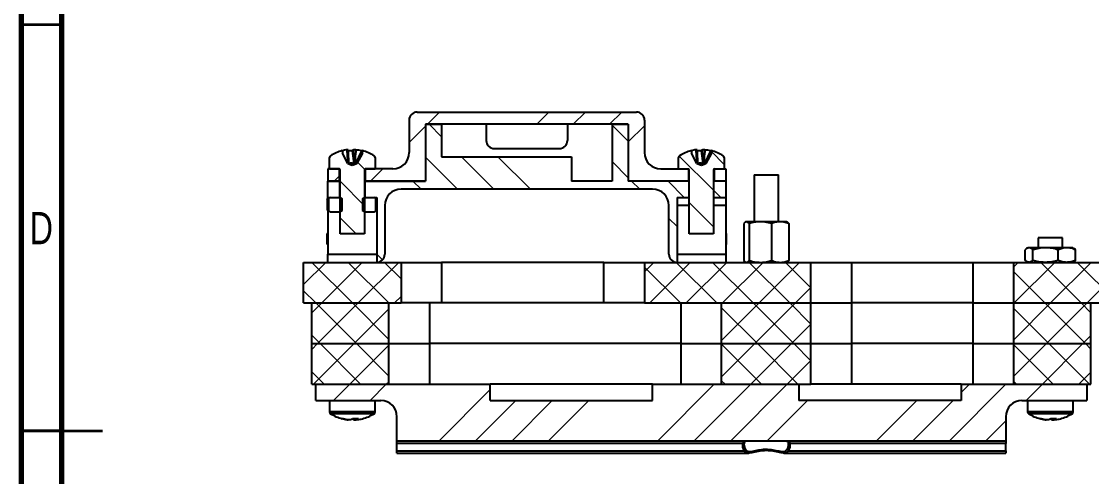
# Model space of a CAD drawing. Header units: millimetres. Extents: x 15 to 415, y 5 to 292.
# Drawn here: x 15 to 146.8, y 142.9 to 198.9 of the extents above; entities that cross this region are included whole.
import ezdxf

# ---------------------------------------------------------------- set-up
doc = ezdxf.new("R2010")
doc.units = ezdxf.units.MM
doc.styles.add('SLDTEXTSTYLE0', font='TXT', dxfattribs={"width": 0.75})

msp = doc.modelspace()

# ---------------------------------------------------------------- hatches: boundary and pattern name
at = {"linetype": 'Continuous', "lineweight": 18}
h = msp.add_hatch(dxfattribs=at)
h.set_pattern_fill('ANSI34', style=0)
edge = h.paths.add_edge_path(flags=0)
edge.add_line((60.77, 180.75), (57.37, 180.75))
edge.add_line((57.37, 180.75), (57.37, 179.25))
edge.add_line((57.37, 179.25), (64.77, 179.25))
edge.add_line((64.77, 179.25), (64.77, 186.25))
edge.add_line((64.77, 186.25), (89.77, 186.25))
edge.add_line((89.77, 186.25), (89.77, 179.25))
edge.add_line((89.77, 179.25), (97.17, 179.25))
edge.add_line((97.17, 179.25), (97.17, 180.75))
edge.add_line((97.17, 180.75), (93.77, 180.75))
edge.add_arc((93.77, 182.75), 2, 180, 270, ccw=False)
edge.add_line((91.77, 182.75), (91.77, 186.75))
edge.add_arc((90.77, 186.75), 1, 0, 90)
edge.add_line((90.77, 187.75), (63.77, 187.75))
edge.add_arc((63.77, 186.75), 1, 90, 180)
edge.add_line((62.77, 186.75), (62.77, 182.75))
edge.add_arc((60.77, 182.75), 2, 270, 360, ccw=False)
h = msp.add_hatch(dxfattribs=at)
h.set_pattern_fill('ANSI34', angle=90, style=0)
edge = h.paths.add_edge_path(flags=0)
edge.add_line((66.77, 186.25), (64.77, 186.25))
edge.add_line((64.77, 186.25), (64.77, 179.25))
edge.add_line((64.77, 179.25), (57.32, 179.25))
edge.add_line((57.32, 179.25), (57.32, 177.25))
edge.add_line((57.32, 177.25), (58.77, 177.25))
edge.add_line((58.77, 177.25), (58.77, 169.25))
edge.add_arc((58.77, 170.25), 1, 270, 360)
edge.add_line((59.77, 170.25), (59.77, 176.25))
edge.add_arc((61.77, 176.25), 2, 90, 180, ccw=False)
edge.add_line((61.77, 178.25), (92.77, 178.25))
edge.add_arc((92.77, 176.25), 2, 0, 90, ccw=False)
edge.add_line((94.77, 176.25), (94.77, 170.25))
edge.add_arc((95.77, 170.25), 1, 180, 270)
edge.add_line((95.77, 169.25), (95.77, 177.25))
edge.add_line((95.77, 177.25), (97.22, 177.25))
edge.add_line((97.22, 177.25), (97.22, 179.25))
edge.add_line((97.22, 179.25), (89.77, 179.25))
edge.add_line((89.77, 179.25), (89.77, 186.25))
edge.add_line((89.77, 186.25), (87.77, 186.25))
edge.add_line((87.77, 186.25), (87.77, 179.25))
edge.add_line((87.77, 179.25), (82.77, 179.25))
edge.add_line((82.77, 179.25), (82.77, 182.25))
edge.add_line((82.77, 182.25), (66.77, 182.25))
edge.add_line((66.77, 182.25), (66.77, 186.25))
h = msp.add_hatch(dxfattribs=at)
h.set_pattern_fill('ANSI31', angle=90, style=0)
edge = h.paths.add_edge_path(flags=0)
edge.add_line((54.27, 172.75), (57.27, 172.75))
edge.add_line((57.27, 172.75), (57.27, 180.65))
edge.add_arc((57.37, 180.65), 0.1, 90, 180, ccw=False)
edge.add_line((57.37, 180.75), (58.57, 180.75))
edge.add_line((58.57, 180.75), (58.57, 182.14))
edge.add_arc((58.3, 182.14), 0.27, 0, 57.664)
edge.add_arc((55.77, 178.15), 5, 57.664, 75.7046)
edge.add_line((57.01, 182.99), (57.01, 182.7))
edge.add_line((57.01, 182.7), (56.33, 181.4))
edge.add_line((56.33, 181.4), (56.33, 181.4))
edge.add_line((56.33, 181.4), (55.77, 181.22))
edge.add_line((55.77, 181.22), (55.21, 181.4))
edge.add_line((55.21, 181.4), (55.21, 181.4))
edge.add_line((55.21, 181.4), (54.54, 182.7))
edge.add_line((54.54, 182.7), (54.54, 182.99))
edge.add_arc((55.77, 178.15), 5, 104.2954, 122.336)
edge.add_arc((53.24, 182.14), 0.27, 122.336, 180)
edge.add_line((52.97, 182.14), (52.97, 180.75))
edge.add_line((52.97, 180.75), (54.17, 180.75))
edge.add_arc((54.17, 180.65), 0.1, 0, 90, ccw=False)
edge.add_line((54.27, 180.65), (54.27, 172.75))
h = msp.add_hatch(dxfattribs=at)
h.set_pattern_fill('ANSI31', angle=90, style=0)
edge = h.paths.add_edge_path(flags=0)
edge.add_line((97.27, 172.75), (100.27, 172.75))
edge.add_line((100.27, 172.75), (100.27, 180.65))
edge.add_arc((100.37, 180.65), 0.1, 90, 180, ccw=False)
edge.add_line((100.37, 180.75), (101.57, 180.75))
edge.add_line((101.57, 180.75), (101.57, 182.14))
edge.add_arc((101.3, 182.14), 0.27, 0, 57.664)
edge.add_arc((98.77, 178.15), 5, 57.664, 75.7046)
edge.add_line((100.01, 182.99), (100.01, 182.7))
edge.add_line((100.01, 182.7), (99.33, 181.4))
edge.add_line((99.33, 181.4), (99.33, 181.4))
edge.add_line((99.33, 181.4), (98.77, 181.22))
edge.add_line((98.77, 181.22), (98.21, 181.4))
edge.add_line((98.21, 181.4), (98.21, 181.4))
edge.add_line((98.21, 181.4), (97.54, 182.7))
edge.add_line((97.54, 182.7), (97.54, 182.99))
edge.add_arc((98.77, 178.15), 5, 104.2954, 122.336)
edge.add_arc((96.24, 182.14), 0.27, 122.336, 180)
edge.add_line((95.97, 182.14), (95.97, 180.75))
edge.add_line((95.97, 180.75), (97.17, 180.75))
edge.add_arc((97.17, 180.65), 0.1, 0, 90, ccw=False)
edge.add_line((97.27, 180.65), (97.27, 172.75))
h = msp.add_hatch(dxfattribs=at)
h.set_pattern_fill('ANSI34', style=0)
h.paths.add_polyline_path([(52.77, 180.75), (52.77, 179.25), (54.17, 179.25), (54.17, 180.75)], flags=0)
h = msp.add_hatch(dxfattribs=at)
h.set_pattern_fill('ANSI34', style=0)
h.paths.add_polyline_path([(101.77, 180.75), (100.37, 180.75), (100.37, 179.25), (101.77, 179.25)], flags=0)
h = msp.add_hatch(dxfattribs=at)
h.set_pattern_fill('ANSI34', angle=90, style=0)
h.paths.add_polyline_path([(54.22, 177.25), (54.22, 179.25), (52.77, 179.25), (52.77, 177.25)], flags=0)
h = msp.add_hatch(dxfattribs=at)
h.set_pattern_fill('ANSI34', angle=90, style=0)
h.paths.add_polyline_path([(101.77, 177.25), (101.77, 179.25), (100.32, 179.25), (100.32, 177.25)], flags=0)
h = msp.add_hatch(dxfattribs=at)
h.set_pattern_fill('ANSI31', style=0)
h.paths.add_polyline_path([(52.89, 175.52), (53.02, 175.45), (54.27, 175.45), (54.52, 175.62), (54.52, 177.05), (54.27, 177.22), (54.27, 177.25), (53.02, 177.25), (52.89, 177.17)], flags=0)
h = msp.add_hatch(dxfattribs=at)
h.set_pattern_fill('ANSI31', style=0)
h.paths.add_polyline_path([(58.52, 175.45), (58.65, 175.52), (58.65, 177.17), (58.52, 177.25), (57.27, 177.25), (57.27, 177.22), (57.02, 177.05), (57.02, 175.62), (57.27, 175.45)], flags=0)
h = msp.add_hatch(dxfattribs=at)
h.set_pattern_fill('ANSI37', style=0)
h.paths.add_polyline_path([(49.77, 169.25), (49.77, 164.25), (61.77, 164.25), (61.77, 169.25)], flags=0)
h = msp.add_hatch(dxfattribs=at)
h.set_pattern_fill('ANSI37', style=0)
h.paths.add_polyline_path([(112.27, 169.25), (91.77, 169.25), (91.77, 164.25), (112.27, 164.25)], flags=0)
h = msp.add_hatch(dxfattribs=at)
h.set_pattern_fill('ANSI37', style=0)
h.paths.add_polyline_path([(137.27, 164.25), (188.27, 164.25), (188.27, 169.25), (137.27, 169.25)], flags=0)
h = msp.add_hatch(dxfattribs=at)
h.set_pattern_fill('ANSI37', angle=90, style=0)
h.paths.add_polyline_path([(60.27, 164.25), (50.77, 164.25), (50.77, 159.25), (60.27, 159.25)], flags=0)
h = msp.add_hatch(dxfattribs=at)
h.set_pattern_fill('ANSI37', angle=90, style=0)
h.paths.add_polyline_path([(112.27, 164.25), (101.27, 164.25), (101.27, 159.25), (112.27, 159.25)], flags=0)
h = msp.add_hatch(dxfattribs=at)
h.set_pattern_fill('ANSI37', angle=90, style=0)
h.paths.add_polyline_path([(146.77, 164.25), (137.27, 164.25), (137.27, 159.25), (146.77, 159.25)], flags=0)
h = msp.add_hatch(dxfattribs=at)
h.set_pattern_fill('ANSI37', style=0)
h.paths.add_polyline_path([(60.27, 159.25), (50.77, 159.25), (50.77, 154.25), (60.27, 154.25)], flags=0)
h = msp.add_hatch(dxfattribs=at)
h.set_pattern_fill('ANSI37', style=0)
h.paths.add_polyline_path([(112.27, 159.25), (101.27, 159.25), (101.27, 154.25), (112.27, 154.25)], flags=0)
h = msp.add_hatch(dxfattribs=at)
h.set_pattern_fill('ANSI37', style=0)
h.paths.add_polyline_path([(146.77, 159.25), (137.27, 159.25), (137.27, 154.25), (146.77, 154.25)], flags=0)
h = msp.add_hatch(dxfattribs=at)
h.set_pattern_fill('ANSI34', style=0)
edge = h.paths.add_edge_path(flags=0)
edge.add_line((92.77, 152.25), (72.77, 152.25))
edge.add_line((72.77, 152.25), (72.77, 154.25))
edge.add_line((72.77, 154.25), (51.27, 154.25))
edge.add_line((51.27, 154.25), (51.27, 152.25))
edge.add_line((51.27, 152.25), (59.27, 152.25))
edge.add_arc((59.27, 150.25), 2, 0, 90, ccw=False)
edge.add_line((61.27, 150.25), (61.27, 147.25))
edge.add_line((61.27, 147.25), (136.27, 147.25))
edge.add_line((136.27, 147.25), (136.27, 150.25))
edge.add_arc((138.27, 150.25), 2, 90, 180, ccw=False)
edge.add_line((138.27, 152.25), (146.27, 152.25))
edge.add_line((146.27, 152.25), (146.27, 154.25))
edge.add_line((146.27, 154.25), (130.77, 154.25))
edge.add_line((130.77, 154.25), (130.77, 152.25))
edge.add_line((130.77, 152.25), (110.77, 152.25))
edge.add_line((110.77, 152.25), (110.77, 154.25))
edge.add_line((110.77, 154.25), (92.77, 154.25))
edge.add_line((92.77, 154.25), (92.77, 152.25))

# ---------------------------------------------------------------- linework, layer by layer
at = {"color": 7, "linetype": 'Continuous', "lineweight": 70}
for p, q in [((15, 5), (15, 292)), ((20, 10), (20, 287))]:
    msp.add_line(p, q, dxfattribs=at)
at = {"color": 7, "linetype": 'Continuous', "lineweight": 35}
for p, q in [((20, 198.5), (15, 198.5)), ((15, 148.5), (25, 148.5)), ((20, 148.5), (15, 148.5))]:
    msp.add_line(p, q, dxfattribs=at)
at = {"color": 7, "linetype": 'Continuous', "lineweight": 25}
for p, q in [((63.77, 187.75), (90.77, 187.75)), ((62.77, 186.75), (62.77, 182.75)), ((64.77, 186.25), (64.77, 179.25)), ((64.77, 186.25), (66.77, 186.25)), ((89.77, 186.25), (64.77, 186.25)), ((66.77, 186.25), (66.77, 182.25)), ((72.27, 186.25), (72.27, 184.25)), ((82.27, 186.25), (82.27, 184.25)), ((87.77, 186.25), (87.77, 179.25)), ((87.77, 186.25), (89.77, 186.25)), ((89.77, 186.25), (89.77, 179.25)), ((91.77, 186.75), (91.77, 182.75)), ((52.97, 180.75), (52.97, 182.14)), ((54.54, 182.99), (54.54, 182.7)), ((55.21, 181.4), (54.54, 182.7)), ((55.25, 183.1), (55.12, 183.1)), ((55.73, 182.96), (55.97, 181.4)), ((56.2, 183.1), (55.95, 183.1)), ((56.91, 182.96), (56.16, 181.4)), ((57.01, 182.7), (56.33, 181.4)), ((57.01, 182.7), (57.01, 182.99)), ((58.57, 182.14), (58.57, 180.75)), ((66.77, 182.25), (82.77, 182.25)), ((73.27, 183.25), (81.27, 183.25)), ((82.77, 182.25), (82.77, 179.25)), ((95.97, 180.75), (95.97, 182.14)), ((97.54, 182.99), (97.54, 182.7)), ((98.21, 181.4), (97.54, 182.7)), ((98.25, 183.1), (98.12, 183.1)), ((98.73, 182.96), (98.97, 181.4)), ((99.2, 183.1), (98.95, 183.1)), ((99.91, 182.96), (99.16, 181.4)), ((100.01, 182.7), (99.33, 181.4)), ((100.01, 182.7), (100.01, 182.99)), ((101.57, 182.14), (101.57, 180.75)), ((52.77, 180.75), (52.77, 179.25)), ((54.17, 180.75), (52.77, 180.75)), ((52.97, 180.75), (54.17, 180.75)), ((54.17, 179.25), (54.17, 180.75)), ((54.27, 172.75), (54.27, 180.65)), ((55.21, 181.4), (55.21, 181.4)), ((55.21, 181.4), (55.77, 181.22)), ((55.21, 181.4), (55.21, 181.4)), ((55.26, 181.4), (55.21, 181.4)), ((55.29, 181.4), (55.26, 181.4)), ((55.45, 181.4), (55.29, 181.4)), ((55.78, 181.4), (55.45, 181.4)), ((55.77, 181.22), (56.33, 181.4)), ((56, 181.4), (55.78, 181.4)), ((56.06, 181.4), (56, 181.4)), ((56.22, 181.4), (56.06, 181.4)), ((56.33, 181.4), (56.22, 181.4)), ((56.33, 181.4), (56.33, 181.4)), ((57.27, 180.65), (57.27, 172.75)), ((57.37, 180.75), (58.57, 180.75)), ((57.37, 180.75), (57.37, 179.25)), ((60.77, 180.75), (57.37, 180.75)), ((93.77, 180.75), (97.17, 180.75)), ((95.97, 180.75), (97.17, 180.75)), ((97.17, 180.75), (97.17, 179.25)), ((97.27, 172.75), (97.27, 180.65)), ((98.21, 181.4), (98.21, 181.4)), ((98.21, 181.4), (98.77, 181.22)), ((98.21, 181.4), (98.21, 181.4)), ((98.26, 181.4), (98.21, 181.4)), ((98.29, 181.4), (98.26, 181.4)), ((98.45, 181.4), (98.29, 181.4)), ((98.78, 181.4), (98.45, 181.4)), ((98.77, 181.22), (99.33, 181.4)), ((99, 181.4), (98.78, 181.4)), ((99.06, 181.4), (99, 181.4)), ((99.22, 181.4), (99.06, 181.4)), ((99.33, 181.4), (99.22, 181.4)), ((99.33, 181.4), (99.33, 181.4)), ((100.27, 180.65), (100.27, 172.75)), ((100.37, 180.75), (101.57, 180.75)), ((100.37, 179.25), (100.37, 180.75)), ((100.37, 180.75), (101.77, 180.75)), ((101.77, 180.75), (101.77, 179.25)), ((105.27, 180.02), (105.27, 174.25)), ((105.27, 180.02), (108.27, 180.02)), ((108.27, 174.25), (108.27, 180.02)), ((52.77, 177.25), (52.77, 179.25)), ((54.22, 179.25), (52.77, 179.25)), ((52.77, 179.25), (54.17, 179.25)), ((54.22, 177.25), (54.22, 179.25)), ((54.27, 179.25), (54.22, 179.25)), ((57.32, 179.25), (57.27, 179.25)), ((57.32, 179.25), (57.32, 177.25)), ((64.77, 179.25), (57.32, 179.25)), ((57.37, 179.25), (64.77, 179.25)), ((92.77, 178.25), (61.77, 178.25)), ((87.77, 179.25), (82.77, 179.25)), ((97.22, 179.25), (89.77, 179.25)), ((97.17, 179.25), (89.77, 179.25)), ((97.22, 179.25), (97.22, 177.25)), ((97.22, 179.25), (97.27, 179.25)), ((100.27, 179.25), (100.32, 179.25)), ((100.32, 177.25), (100.32, 179.25)), ((101.77, 179.25), (100.32, 179.25)), ((101.77, 179.25), (100.37, 179.25)), ((101.77, 179.25), (101.77, 177.25)), ((52.67, 177), (52.67, 175.69)), ((52.77, 177.25), (54.22, 177.25)), ((52.77, 177.1), (52.77, 177.25)), ((53.02, 177.25), (52.89, 177.17)), ((52.89, 175.52), (52.89, 177.17)), ((53.02, 177.25), (54.27, 177.25)), ((54.27, 177.25), (54.27, 177.22)), ((54.27, 177.22), (54.52, 177.05)), ((54.52, 175.62), (54.52, 177.05)), ((57.02, 177.05), (57.27, 177.22)), ((57.02, 177.05), (57.02, 175.62)), ((57.27, 177.22), (57.27, 177.25)), ((57.27, 177.25), (58.52, 177.25)), ((57.32, 177.25), (58.77, 177.25)), ((58.65, 177.17), (58.52, 177.25)), ((58.65, 175.52), (58.65, 177.17)), ((58.77, 177.25), (58.77, 169.25)), ((95.77, 177.25), (97.22, 177.25)), ((95.77, 177.25), (95.77, 169.25)), ((97.22, 177.25), (97.27, 177.25)), ((100.27, 177.25), (100.32, 177.25)), ((100.32, 177.25), (101.77, 177.25)), ((101.77, 177.25), (101.77, 176.25)), ((52.77, 175.61), (52.77, 170.25)), ((53.02, 175.45), (52.89, 175.52)), ((53.02, 175.45), (54.27, 175.45)), ((54.52, 175.62), (54.27, 175.45)), ((57.27, 175.45), (57.02, 175.62)), ((57.27, 175.45), (58.52, 175.45)), ((58.65, 175.52), (58.52, 175.45)), ((59.77, 176.25), (59.77, 170.25)), ((94.77, 170.25), (94.77, 176.25)), ((101.77, 176.25), (101.77, 170.25)), ((104.27, 174.25), (104.2, 174.2)), ((109.27, 174.25), (104.27, 174.25)), ((109.34, 174.2), (109.27, 174.25)), ((52.77, 172.87), (52.67, 172.8)), ((52.67, 171.49), (52.67, 172.8)), ((57.27, 172.75), (54.27, 172.75)), ((100.27, 172.75), (97.27, 172.75)), ((101.87, 172.8), (101.77, 172.89)), ((101.87, 172.8), (101.77, 172.84)), ((101.87, 171.49), (101.87, 172.8)), ((104, 174.02), (104, 169.47)), ((104.66, 174.02), (104.66, 169.47)), ((107.43, 174.02), (107.43, 169.47)), ((109.54, 174.02), (109.54, 169.47)), ((52.77, 171.43), (52.67, 171.49)), ((101.87, 171.49), (101.77, 171.46)), ((101.87, 171.49), (101.77, 171.41)), ((140.27, 172.25), (140.27, 171.05)), ((142.22, 172.25), (140.27, 172.25)), ((143.27, 172.25), (142.22, 172.25)), ((143.27, 171.05), (143.27, 172.25)), ((52.77, 170.25), (58.77, 170.25)), ((52.77, 169.25), (52.77, 170.25)), ((95.77, 170.25), (101.77, 170.25)), ((101.77, 170.25), (101.77, 169.25)), ((138.67, 169.49), (138.67, 170.8)), ((139.02, 171.05), (138.89, 170.97)), ((139.15, 171.05), (139.02, 171.05)), ((141.17, 171.05), (139.15, 171.05)), ((139.62, 169.49), (139.62, 170.8)), ((143.8, 171.05), (141.17, 171.05)), ((142.72, 169.49), (142.72, 170.8)), ((144.52, 171.05), (143.8, 171.05)), ((144.65, 170.97), (144.52, 171.05)), ((144.87, 169.49), (144.87, 170.8)), ((49.77, 164.25), (49.77, 169.25)), ((49.77, 169.25), (61.77, 169.25)), ((61.77, 169.25), (61.77, 164.25)), ((61.77, 169.25), (66.77, 169.25)), ((66.77, 169.25), (66.77, 164.25)), ((86.77, 169.25), (66.77, 169.25)), ((86.77, 164.25), (86.77, 169.25)), ((86.77, 169.25), (91.77, 169.25)), ((91.77, 169.25), (91.77, 164.25)), ((91.77, 169.25), (112.27, 169.25)), ((104.2, 169.29), (104.27, 169.25)), ((109.27, 169.25), (109.34, 169.29)), ((112.27, 164.25), (112.27, 169.25)), ((112.27, 169.25), (117.27, 169.25)), ((117.27, 169.25), (117.27, 164.25)), ((117.27, 169.25), (132.27, 169.25)), ((132.27, 164.25), (132.27, 169.25)), ((132.27, 169.25), (137.27, 169.25)), ((137.27, 164.25), (137.27, 169.25)), ((137.27, 169.25), (188.27, 169.25)), ((138.89, 169.32), (139.02, 169.25)), ((144.52, 169.25), (144.65, 169.32)), ((49.77, 164.25), (61.77, 164.25)), ((50.77, 159.25), (50.77, 164.25)), ((50.77, 164.25), (60.27, 164.25)), ((60.27, 159.25), (60.27, 164.25)), ((66.77, 164.25), (61.77, 164.25)), ((65.27, 164.25), (65.27, 159.25)), ((86.77, 164.25), (66.77, 164.25)), ((91.77, 164.25), (86.77, 164.25)), ((91.77, 164.25), (112.27, 164.25)), ((96.27, 159.25), (96.27, 164.25)), ((101.27, 159.25), (101.27, 164.25)), ((101.27, 164.25), (112.27, 164.25)), ((112.27, 159.25), (112.27, 164.25)), ((112.27, 164.25), (117.27, 164.25)), ((117.27, 164.25), (117.27, 159.25)), ((132.27, 164.25), (117.27, 164.25)), ((132.27, 159.25), (132.27, 164.25)), ((132.27, 164.25), (137.27, 164.25)), ((137.27, 159.25), (137.27, 164.25)), ((137.27, 164.25), (146.77, 164.25)), ((137.27, 164.25), (188.27, 164.25)), ((146.77, 159.25), (146.77, 164.25)), ((50.77, 154.25), (50.77, 159.25)), ((50.77, 159.25), (60.27, 159.25)), ((60.27, 154.25), (60.27, 159.25)), ((60.27, 159.25), (65.27, 159.25)), ((65.27, 159.25), (65.27, 154.25)), ((96.27, 159.25), (65.27, 159.25)), ((96.27, 154.25), (96.27, 159.25)), ((96.27, 159.25), (101.27, 159.25)), ((101.27, 154.25), (101.27, 159.25)), ((101.27, 159.25), (112.27, 159.25)), ((112.27, 154.25), (112.27, 159.25)), ((112.27, 159.25), (117.27, 159.25)), ((117.27, 159.25), (117.27, 154.25)), ((132.27, 159.25), (117.27, 159.25)), ((132.27, 154.25), (132.27, 159.25)), ((132.27, 159.25), (137.27, 159.25)), ((137.27, 154.25), (137.27, 159.25)), ((137.27, 159.25), (146.77, 159.25)), ((146.77, 154.25), (146.77, 159.25)), ((50.77, 154.25), (60.27, 154.25)), ((51.27, 152.25), (51.27, 154.25)), ((51.27, 154.25), (72.77, 154.25)), ((92.77, 154.25), (72.77, 154.25)), ((72.77, 152.25), (72.77, 154.25)), ((92.77, 152.25), (92.77, 154.25)), ((92.77, 154.25), (110.77, 154.25)), ((101.27, 154.25), (112.27, 154.25)), ((110.77, 154.25), (110.77, 152.25)), ((117.27, 154.25), (112.27, 154.25)), ((130.77, 154.25), (117.27, 154.25)), ((130.77, 154.25), (130.77, 152.25)), ((130.77, 154.25), (146.27, 154.25)), ((137.27, 154.25), (146.77, 154.25)), ((146.27, 154.25), (146.27, 152.25)), ((51.27, 152.25), (59.27, 152.25)), ((52.97, 152.25), (52.97, 150.85)), ((58.57, 150.85), (58.57, 152.25)), ((72.77, 152.25), (92.77, 152.25)), ((130.77, 152.25), (110.77, 152.25)), ((138.27, 152.25), (146.27, 152.25)), ((138.97, 152.25), (138.97, 150.85)), ((144.57, 150.85), (144.57, 152.25)), ((55.12, 149.89), (55.25, 149.89)), ((55.59, 149.89), (55.34, 149.89)), ((55.95, 149.89), (55.96, 150.03)), ((55.95, 149.89), (56.2, 149.89)), ((56.19, 150.03), (56.2, 149.89)), ((56.29, 150.03), (56.29, 149.89)), ((56.42, 149.89), (56.29, 149.89)), ((61.27, 147.25), (61.27, 150.25)), ((136.27, 150.25), (136.27, 147.25)), ((141.12, 149.89), (141.25, 149.89)), ((141.59, 149.89), (141.34, 149.89)), ((141.95, 149.89), (141.96, 150.03)), ((141.95, 149.89), (142.2, 149.89)), ((142.19, 150.03), (142.2, 149.89)), ((142.29, 150.03), (142.29, 149.89)), ((142.42, 149.89), (142.29, 149.89)), ((136.27, 147.25), (61.27, 147.25)), ((61.27, 146.96), (61.27, 147.25)), ((103.85, 146.96), (61.27, 146.96)), ((61.27, 146.06), (61.27, 146.96)), ((136.27, 146.96), (109.69, 146.96)), ((136.27, 147.25), (136.27, 146.96)), ((136.27, 146.06), (136.27, 146.96)), ((61.27, 146.06), (104.02, 146.06)), ((61.27, 145.78), (61.27, 146.06)), ((61.27, 145.78), (104.63, 145.78)), ((108.93, 145.78), (136.27, 145.78)), ((109.52, 146.06), (136.27, 146.06)), ((136.27, 146.06), (136.27, 145.78))]:
    msp.add_line(p, q, dxfattribs=at)
at = {"color": 8, "linetype": 'Continuous', "lineweight": 25}
for p, q in [((58.77, 176.25), (58.65, 176.25)), ((97.27, 176.25), (95.77, 176.25)), ((101.77, 176.25), (100.27, 176.25)), ((56.61, 150.85), (52.97, 150.85)), ((56.57, 150.62), (53.1, 150.62)), ((58.45, 150.62), (56.57, 150.62)), ((58.57, 150.85), (56.61, 150.85)), ((142.61, 150.85), (138.97, 150.85)), ((142.57, 150.62), (139.1, 150.62)), ((144.45, 150.62), (142.57, 150.62)), ((144.57, 150.85), (142.61, 150.85)), ((109.52, 146.06), (109.31, 145.88))]:
    msp.add_line(p, q, dxfattribs=at)
at = {"color": 7, "linetype": 'Continuous', "lineweight": 25, "flags": 128}
for points in [[(56.2, 149.89), (56.29, 149.9), (56.29, 149.91)], [(142.2, 149.89), (142.29, 149.9), (142.29, 149.91)]]:
    msp.add_lwpolyline(points, dxfattribs=at)
at = {"color": 7, "linetype": 'Continuous', "lineweight": 25}
for centre, radius, start, end in [((63.77, 186.75), 1, 90, 180), ((90.77, 186.75), 1, 0, 90), ((73.27, 184.25), 1, 180, 270), ((81.27, 184.25), 1, 270, 0), ((53.24, 182.14), 0.27, 122.336, 180), ((55.77, 178.15), 5, 104.2954, 122.336), ((55.66, 178.57), 4.56, 96.8175, 104.2997), ((55.38, 177.94), 5.03, 85.9612, 91.4506), ((56.22, 182.44), 0.714, 111.9412, 133.2387), ((55.66, 178.57), 4.56, 74.1098, 83.1804), ((57.03, 182.38), 0.596, 92.2041, 101.8178), ((55.77, 178.15), 5, 57.664, 75.7046), ((58.3, 182.14), 0.27, 0, 57.664), ((60.77, 182.75), 2, 270, 0), ((93.77, 182.75), 2, 180, 270), ((96.24, 182.14), 0.27, 122.336, 180), ((98.77, 178.15), 5, 104.2954, 122.336), ((98.66, 178.57), 4.56, 96.8175, 104.2997), ((98.38, 177.94), 5.03, 85.9612, 91.4506), ((99.22, 182.44), 0.714, 111.9412, 133.2387), ((98.66, 178.57), 4.56, 74.1098, 83.1804), ((100.03, 182.38), 0.596, 92.2041, 101.8178), ((98.77, 178.15), 5, 57.664, 75.7046), ((101.3, 182.14), 0.27, 0, 57.664), ((54.17, 180.65), 0.1, 0, 90), ((57.37, 180.65), 0.1, 90, 180), ((97.17, 180.65), 0.1, 0, 90), ((100.37, 180.65), 0.1, 90, 180), ((61.77, 176.25), 2, 90, 180), ((92.77, 176.25), 2, 0, 90), ((58.77, 170.25), 1, 270, 0), ((95.77, 170.25), 1, 180, 270), ((59.27, 150.25), 2, 0, 90), ((138.27, 150.25), 2, 90, 180), ((53.24, 150.85), 0.27, 180, 237.664), ((55.77, 154.85), 5, 237.664, 255.7046), ((55.77, 154.85), 5, 284.2954, 302.336), ((58.3, 150.85), 0.27, 302.336, 0), ((139.24, 150.85), 0.27, 180, 237.664), ((141.77, 154.85), 5, 237.664, 255.7046), ((141.77, 154.85), 5, 284.2954, 302.336), ((144.3, 150.85), 0.27, 302.336, 0), ((54.52, 150.52), 0.497, 257.1189, 282.8811), ((55.66, 154.42), 4.56, 254.1098, 263.1804), ((55.88, 154.42), 4.56, 254.1098, 263.1804), ((55.32, 150.55), 0.714, 291.9412, 313.2387), ((56.2, 150.52), 0.671, 230.15, 248.482), ((56.16, 155.01), 4.99, 265.9401, 274.0599), ((56.03, 150.55), 0.714, 291.9412, 313.2387), ((55.88, 154.42), 4.56, 276.8172, 284.3), ((140.52, 150.52), 0.497, 257.1189, 282.8811), ((141.66, 154.42), 4.56, 254.1098, 263.1804), ((141.88, 154.42), 4.56, 254.1098, 263.1804), ((141.32, 150.55), 0.714, 291.9412, 313.2387), ((142.2, 150.52), 0.671, 230.15, 248.482), ((142.16, 155.01), 4.99, 265.9401, 274.0599), ((142.03, 150.55), 0.714, 291.9412, 313.2387), ((141.88, 154.42), 4.56, 276.8172, 284.3), ((103.88, 147.13), 0.171, 261.1003, 0.7114), ((109.66, 147.13), 0.171, 179.2886, 278.8997), ((103.99, 146.29), 0.231, 279.3452, 345.9241), ((109.56, 146.29), 0.231, 194.0759, 260.6548)]:
    msp.add_arc(centre, radius, start, end, dxfattribs=at)
for centre, major_axis, ratio, start_param, end_param in [((55.7, 180.48), (-0.477, 0.985), 0.120244, 0.291479, 0.311247), ((55.75, 180.48), (-0.187, 0.982), 0.457928, 5.826755, 6.565581), ((55.84, 180.48), (0.477, 0.985), 0.120244, 5.991706, 6.710764), ((98.7, 180.48), (-0.477, 0.985), 0.120244, 0.291479, 0.311247), ((98.75, 180.48), (-0.187, 0.982), 0.457928, 5.826755, 6.565581), ((98.84, 180.48), (0.477, 0.985), 0.120244, 5.991706, 6.710764), ((106.77, 146.71), (2.95, 0), 0.6, 2.998023, 3.514191), ((106.77, 146.88), (2.75, 0), 0.643636, 2.998023, 3.141593), ((106.77, 146.88), (2.75, 0), 0.643636, 0, 0.14357), ((106.77, 146.71), (2.95, 0), 0.6, 5.910587, 6.426755)]:
    msp.add_ellipse(centre, major_axis=major_axis, ratio=ratio, start_param=start_param, end_param=end_param, dxfattribs=at)
at = {"color": 8, "linetype": 'Continuous', "lineweight": 25}
for start_param, end_param in [(3.141593, 3.514191), (5.910587, 6.283185)]:
    msp.add_ellipse((106.77, 146.88), major_axis=(2.75, 0), ratio=0.643636, start_param=start_param, end_param=end_param, dxfattribs=at)
at = {"color": 7, "linetype": 'Continuous', "lineweight": 25}
for points, knots in [([(55.26, 181.4), (55.26, 181.49), (55.21, 181.99), (55.16, 182.56), (55.13, 183.03), (55.12, 183.1)], [0, 0, 0, 0, 0.160618, 0.883257, 1, 1, 1, 1]), ([(55.25, 183.1), (55.25, 183.03), (55.26, 182.56), (55.28, 181.99), (55.29, 181.49), (55.29, 181.4)], [0, 0, 0, 0, 0.116743, 0.839382, 1, 1, 1, 1]), ([(56, 181.4), (56, 181.49), (55.98, 181.99), (55.97, 182.56), (55.96, 183.03), (55.95, 183.1)], [0, 0, 0, 0, 0.1606178, 0.8832571, 1, 1, 1, 1]), ([(56.2, 183.1), (56.19, 183.03), (56.16, 182.56), (56.11, 181.99), (56.06, 181.49), (56.06, 181.4)], [0, 0, 0, 0, 0.116743, 0.839382, 1, 1, 1, 1]), ([(98.26, 181.4), (98.26, 181.49), (98.21, 181.99), (98.16, 182.56), (98.13, 183.03), (98.12, 183.1)], [0, 0, 0, 0, 0.160618, 0.883257, 1, 1, 1, 1]), ([(98.25, 183.1), (98.25, 183.03), (98.26, 182.56), (98.28, 181.99), (98.29, 181.49), (98.29, 181.4)], [0, 0, 0, 0, 0.1167429, 0.8393822, 1, 1, 1, 1]), ([(99, 181.4), (99, 181.49), (98.98, 181.99), (98.97, 182.56), (98.96, 183.03), (98.95, 183.1)], [0, 0, 0, 0, 0.160618, 0.883257, 1, 1, 1, 1]), ([(99.2, 183.1), (99.19, 183.03), (99.16, 182.56), (99.11, 181.99), (99.06, 181.49), (99.06, 181.4)], [0, 0, 0, 0, 0.1167429, 0.8393822, 1, 1, 1, 1]), ([(52.67, 177), (52.71, 177.04), (52.78, 177.1), (52.86, 177.15), (52.89, 177.17)], [0, 0, 0, 0, 0.557406, 1, 1, 1, 1]), ([(52.67, 175.69), (52.71, 175.66), (52.78, 175.59), (52.86, 175.54), (52.89, 175.52)], [0, 0, 0, 0, 0.557406, 1, 1, 1, 1]), ([(104.66, 174.02), (104.6, 174.09), (104.48, 174.23), (104.31, 174.26), (104.15, 174.19), (104.06, 174.08), (104, 174.02)], [0, 0, 0, 0, 0.295402, 0.554813, 0.763087, 1, 1, 1, 1]), ([(107.43, 174.02), (107.16, 174.09), (106.66, 174.23), (105.94, 174.26), (105.28, 174.19), (104.88, 174.08), (104.66, 174.02)], [0, 0, 0, 0, 0.295402, 0.554813, 0.763087, 1, 1, 1, 1]), ([(109.54, 174.02), (109.33, 174.09), (108.95, 174.23), (108.4, 174.26), (107.9, 174.19), (107.59, 174.08), (107.43, 174.02)], [0, 0, 0, 0, 0.295402, 0.554813, 0.763087, 1, 1, 1, 1]), ([(109.34, 174.2), (109.36, 174.19), (109.42, 174.17), (109.49, 174.09), (109.54, 174.02)], [0, 0, 0, 0, 0.2087332, 1, 1, 1, 1]), ([(139.15, 171.05), (139.1, 171.04), (138.94, 171.03), (138.79, 170.9), (138.67, 170.8)], [0, 0, 0, 0, 0.268634, 1, 1, 1, 1]), ([(139.62, 170.8), (139.58, 170.84), (139.43, 170.98), (139.27, 171.02), (139.15, 171.05)], [0, 0, 0, 0, 0.257551, 1, 1, 1, 1]), ([(141.17, 171.05), (141.14, 171.05), (140.86, 171.04), (140.33, 170.99), (139.86, 170.86), (139.62, 170.8)], [0, 0, 0, 0, 0.070013, 0.530744, 1, 1, 1, 1]), ([(142.72, 170.8), (142.47, 170.87), (141.96, 171.01), (141.44, 171.03), (141.17, 171.05)], [0, 0, 0, 0, 0.495458, 1, 1, 1, 1]), ([(143.8, 171.05), (143.77, 171.05), (143.58, 171.04), (143.21, 170.99), (142.89, 170.86), (142.72, 170.8)], [0, 0, 0, 0, 0.070013, 0.530744, 1, 1, 1, 1]), ([(144.87, 170.8), (144.7, 170.87), (144.34, 171.01), (143.98, 171.03), (143.8, 171.05)], [0, 0, 0, 0, 0.495458, 1, 1, 1, 1]), ([(144.87, 170.8), (144.83, 170.84), (144.76, 170.91), (144.68, 170.94), (144.65, 170.95)], [0, 0, 0, 0, 0.553269, 1, 1, 1, 1]), ([(104, 169.47), (104.07, 169.4), (104.19, 169.27), (104.36, 169.23), (104.52, 169.3), (104.61, 169.41), (104.66, 169.47)], [0, 0, 0, 0, 0.2954024, 0.554813, 0.7630869, 1, 1, 1, 1]), ([(104.66, 169.47), (104.93, 169.4), (105.44, 169.27), (106.15, 169.23), (106.81, 169.3), (107.21, 169.41), (107.43, 169.47)], [0, 0, 0, 0, 0.295402, 0.554813, 0.763087, 1, 1, 1, 1]), ([(107.43, 169.47), (107.63, 169.4), (108.02, 169.27), (108.56, 169.23), (109.07, 169.3), (109.37, 169.41), (109.54, 169.47)], [0, 0, 0, 0, 0.295402, 0.554813, 0.763087, 1, 1, 1, 1]), ([(109.54, 169.47), (109.47, 169.39), (109.41, 169.3), (109.34, 169.29), (109.34, 169.29)], [0, 0, 0, 0, 0.985859, 1, 1, 1, 1]), ([(139.15, 169.25), (139.1, 169.25), (138.94, 169.26), (138.79, 169.4), (138.67, 169.49)], [0, 0, 0, 0, 0.268634, 1, 1, 1, 1]), ([(139.62, 169.49), (139.58, 169.46), (139.43, 169.31), (139.27, 169.27), (139.15, 169.25)], [0, 0, 0, 0, 0.257551, 1, 1, 1, 1]), ([(141.17, 169.25), (141.14, 169.25), (140.86, 169.25), (140.33, 169.3), (139.86, 169.43), (139.62, 169.49)], [0, 0, 0, 0, 0.070013, 0.530744, 1, 1, 1, 1]), ([(142.72, 169.49), (142.47, 169.42), (141.96, 169.29), (141.44, 169.26), (141.17, 169.25)], [0, 0, 0, 0, 0.495458, 1, 1, 1, 1]), ([(143.8, 169.25), (143.77, 169.25), (143.58, 169.25), (143.21, 169.3), (142.89, 169.43), (142.72, 169.49)], [0, 0, 0, 0, 0.070013, 0.530744, 1, 1, 1, 1]), ([(144.87, 169.49), (144.7, 169.42), (144.34, 169.29), (143.98, 169.26), (143.8, 169.25)], [0, 0, 0, 0, 0.495458, 1, 1, 1, 1]), ([(144.87, 169.49), (144.83, 169.45), (144.76, 169.38), (144.68, 169.36), (144.65, 169.35)], [0, 0, 0, 0, 0.5532686, 1, 1, 1, 1]), ([(103.85, 146.96), (103.89, 147.05), (103.96, 147.22), (104.16, 147.24), (104.26, 147.25)], [0, 0, 0, 0, 0.50316, 1, 1, 1, 1]), ([(104.05, 147.09), (104.05, 147.09), (104.06, 147.15), (104.08, 147.19), (104.11, 147.21), (104.12, 147.21)], [0, 0, 0, 0, 0.034, 0.624595, 1, 1, 1, 1]), ([(109.28, 147.25), (109.38, 147.24), (109.58, 147.22), (109.65, 147.05), (109.69, 146.96)], [0, 0, 0, 0, 0.5112802, 1, 1, 1, 1]), ([(109.5, 147.08), (109.49, 147.12), (109.47, 147.19), (109.41, 147.22), (109.47, 147.19), (109.49, 147.12), (109.5, 147.08)], [0, 0, 0, 0, 0.284605, 0.5, 0.715395, 1, 1, 1, 1]), ([(104.21, 146.24), (104.22, 146.21), (104.3, 146.1), (104.51, 145.98), (104.97, 145.97), (105.62, 146.12), (106.44, 146.27), (107.04, 146.25), (107.61, 146.18), (108.14, 146.06), (108.72, 145.96), (109.12, 146), (109.26, 146.16), (109.33, 146.24)], [0, 0, 0, 0, 0.02005, 0.100928, 0.196051, 0.329112, 0.449426, 0.578294, 0.58959, 0.71341, 0.833767, 0.916357, 1, 1, 1, 1]), ([(109.31, 145.88), (109.3, 145.86), (109.2, 145.77), (108.86, 145.77), (108.25, 145.87), (107.46, 146.05), (106.82, 146.09), (106.19, 146.05), (105.52, 145.93), (104.83, 145.78), (104.4, 145.75), (104.27, 145.86), (104.24, 145.88)], [0, 0, 0, 0, 0.0188937, 0.1181837, 0.2592487, 0.4005169, 0.5234624, 0.5584582, 0.6948107, 0.849394, 0.9631247, 1, 1, 1, 1])]:
    msp.add_open_spline(points, degree=3, knots=knots, dxfattribs=at)
at = {"color": 8, "linetype": 'Continuous', "lineweight": 25}
msp.add_open_spline([(104.24, 145.88), (104.18, 145.91), (104.09, 145.95), (104.04, 146.04), (104.02, 146.06)], degree=3, knots=[0, 0, 0, 0, 0.715756, 1, 1, 1, 1], dxfattribs=at)

# ---------------------------------------------------------------- texts
at = {"color": 7, "linetype": 'Continuous', "lineweight": 0, "insert": (17.45, 175.45), "char_height": 3.97, "attachment_point": 2, "style": 'SLDTEXTSTYLE0'}
msp.add_mtext('D', dxfattribs=at)

doc.saveas('drawing.dxf')
